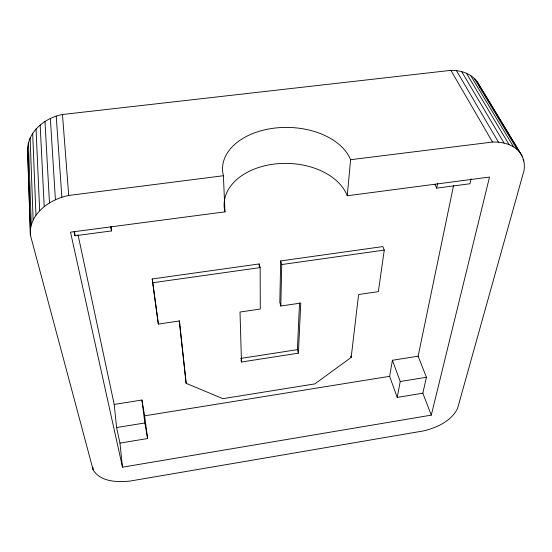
<?xml version="1.0" encoding="UTF-8"?>
<svg xmlns="http://www.w3.org/2000/svg" width="552" height="552" viewBox="0 0 552 552"><rect width="100%" height="100%" fill="white"/><g stroke="black" fill="none" stroke-linecap="round" stroke-linejoin="round"><path stroke-width="0.83" d="M179.2 320.677L186.148 383.336L222.904 398.654L314.847 383.895L351.162 357.441L358.593 294.547L378.355 291.635L384.261 250.097L382.846 246.578L280.685 260.923L279.816 302.42L280.816 306.015L300.757 303.076L298.397 353.163L241.472 362.008L240.982 359.863M280.816 306.015L281.741 264.546L280.685 260.923M298.397 353.163L297.404 349.651L299.536 302.903M347.256 195.767A62.604 42.304 1.4 0 0 273.626 164.151A62.604 42.304 1.4 0 0 224.961 211.851L70.518 232.171L122.489 467.185L431.284 415.138L489.52 177.054L347.256 195.767L350.603 159.714A65.122 42.262 1.3 0 0 274.006 128.174A65.122 42.262 1.3 0 0 223.415 175.729L68.71 195.463C49.901 199.148 28.787 213.741 30.381 235.076L93.102 469.759C100.381 481.999 117.21 482.331 129.823 481.109L423.577 430.912C436.811 427.683 451.198 421.273 457.56 408.459L524.083 170.299C524.952 164.296 523.841 157.982 520.308 152.98L477.176 81.737C471.215 73.526 460.706 70.173 450.894 70.352L62.466 114.499C44.374 117.817 25.854 132.998 27.655 152.911L30.381 235.076M418.126 356.192L426.42 377.251L422.839 393.176L397.212 397.399L389.622 376.319L392.417 360.27L418.126 356.192L453.544 185.61M471.084 178.779L469.959 183.754L436.701 188.149L437.646 183.167M397.212 397.399L400.234 381.501L392.417 360.27M119.963 443.09L147.584 438.543L144.645 415.822L141.919 400.034L114.195 404.437L116.589 427.552L119.963 443.09L122.489 467.185M144.645 415.822L389.622 376.319M116.589 427.552L144.879 422.963L141.919 400.034M400.234 381.501L426.42 377.251M240.658 358.427L297.404 349.651M241.472 362.008L240.017 312.032L260.289 309.044L260.144 267.596L259.164 263.946L152.193 278.96L158.341 324.079L179.476 320.96L186.148 383.336M152.193 278.96L152.78 282.727L260.144 267.596M281.741 264.546L384.261 250.097M74.092 231.626L74.989 235.766L111.497 230.936L110.993 226.755M350.603 159.714L492.508 142.05C502.679 141.698 513.926 144.465 520.308 152.98M477.176 81.737L522.509 156.809M474.237 78.343L517.307 149.62M522.992 159.562L523.876 161.032M470.621 75.479L513.546 146.804M466.392 73.202L509.096 144.596M461.638 71.567L504.045 143.044M456.435 70.608L498.477 142.188M450.894 70.352L492.508 142.05M434.852 184.354L436.701 188.149M422.839 393.176L431.284 415.138M479.398 85.581L480.13 87.685M350.706 356.068L351.162 357.441M78.032 234.759L114.195 404.437M110.779 226.796L111.497 230.936M144.879 422.963L147.584 438.543M152.78 282.727L158.341 324.079M74.72 232.378L74.989 235.766M92.902 467.206L93.102 469.759M62.466 114.499L68.71 195.463M56.235 116.182L61.865 197.312M50.363 118.521L55.414 199.817M44.974 121.474L49.487 202.936M40.172 124.98L44.201 206.593M36.052 128.954L39.668 210.712M223.415 175.729L224.961 211.851M32.678 133.329L35.956 215.211M30.125 138.007L33.141 219.993M28.428 142.892L31.257 224.968M27.6 147.895L30.339 230.025M259.164 263.946L259.178 266.485"/></g></svg>
